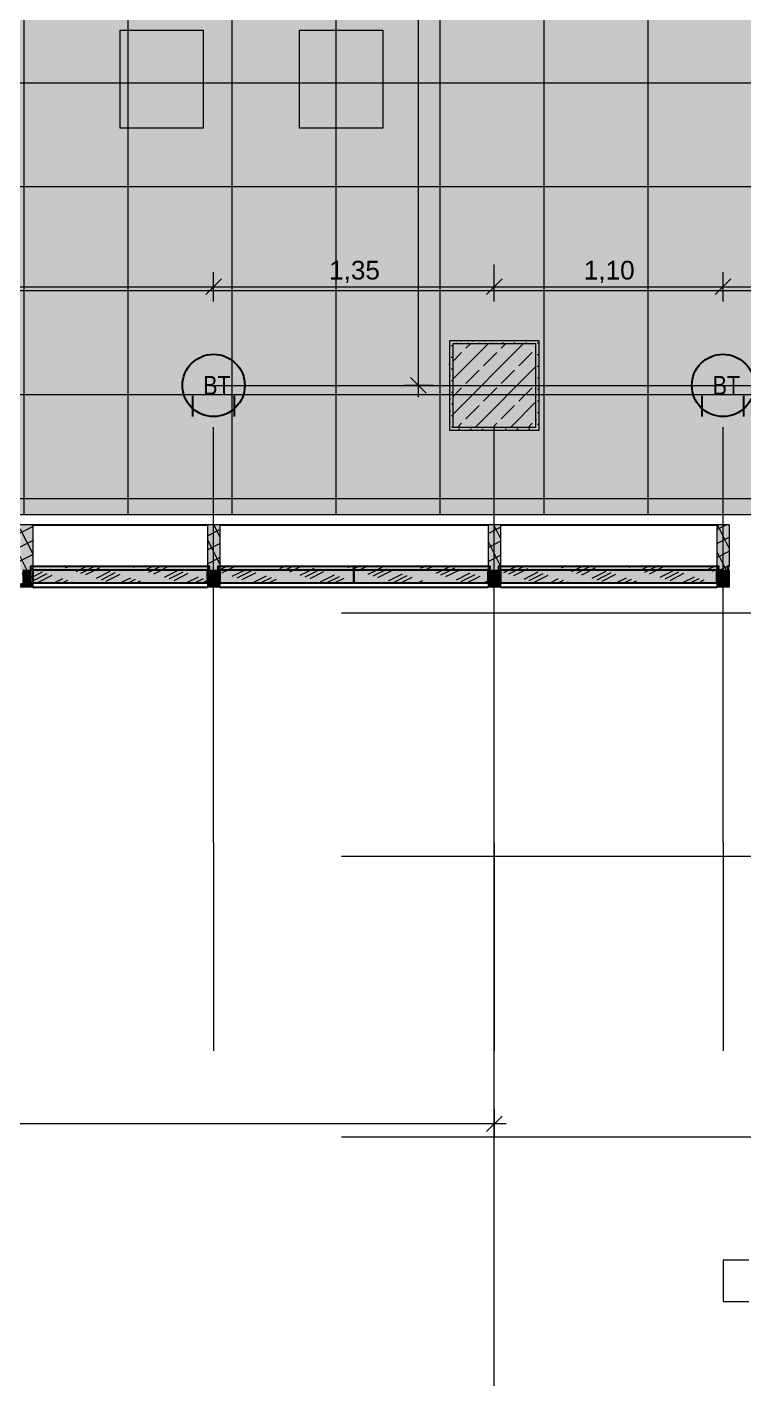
# Model space of a CAD drawing. Header units: metres. Extents: x -22.4 to 53.1, y 133.6 to 157.9.
# Drawn here: x -9.28 to -5.83, y 133.73 to 140.26 of the extents above; entities that cross this region are included whole.
import ezdxf

# ---------------------------------------------------------------- set-up
doc = ezdxf.new("R2010")
doc.units = ezdxf.units.M
doc.header["$MEASUREMENT"] = 0
for name, pattern in [('Achse', [0.0023, 0.0015, -0.0008]), ('Punktlinie', [0.0035, 0, -0.0035]), ('Strichpunktlinie', [0.006703, 0.003528, -0.001764, 0, -0.001411]), ('Wipeout_Contour', [1, 0, -1])]:
    doc.linetypes.add(name, pattern=pattern)
for name, color, linetype in [('00  Raster', 7, 'Continuous'), ('00  Raster Ausbau', 7, 'Continuous'), ('10  Fassade', 7, 'Continuous'), ('10  Fassade_Deckschraffur', 7, 'Continuous'), ('10  Fassade_Schnittschraffur', 7, 'Continuous'), ('10  Stützen', 7, 'Continuous'), ('10  Stützen_Schnittschraffur', 7, 'Continuous'), ('10  Treppen + Rampen', 7, 'Continuous'), ('20  TGA - Revi+BT', 7, 'Continuous'), ('40  Bemaßung 1_50 Achse', 7, 'Continuous'), ('40 Bemaßung 1_ 50 Bodenspiegel', 7, 'Continuous'), ('50  NUF - Raumstempel', 7, 'Continuous'), ('Neubau_20  Boden Aufbauten', 7, 'Continuous'), ('Neubau_20  Boden Aufbauten_Deckschraffur', 7, 'Continuous'), ('Neubau_20  Möbel', 7, 'Continuous'), ('Neubau_20  TGA - Revi+BT', 7, 'Continuous')]:
    doc.layers.add(name, color=color, linetype=linetype)
doc.styles.add('ERSTELLTER_STIL_1', font='')
doc.styles.add('ERSTELLTER_STIL_2', font='')
doc.styles.get('ERSTELLTER_STIL_1').set_extended_font_data('Arial')
doc.styles.get('ERSTELLTER_STIL_2').set_extended_font_data('Arial Narrow')
pattern_1 = [(26.86749, (-110.10794, 75.264664), (-0.027115717, 0.053523246), []), (116.86749, (-110.10794, 75.264664), (0.053523246, 0.027115717), [])]

# ---------------------------------------------------------------- blocks, each defined once
blk = doc.blocks.new('*X24', base_point=(-23.4289, 120.7796))
at = {"layer": '10  Fassade_Schnittschraffur', "color": 98, "linetype": 'Continuous', "lineweight": 13, "ltscale": 1000, "true_color": 0x000100}
for p, q in [((-8.3616, 137.669), (-8.3598, 137.6699)), ((-8.3616, 137.6492), (-8.3207, 137.6699)), ((-8.3423, 137.6391), (-8.2816, 137.6699)), ((-8.0631, 137.6593), (-8.0422, 137.6699)), ((-8.0394, 137.6515), (-8.003, 137.6699)), ((-8.0156, 137.6437), (-7.9639, 137.6699)), ((-7.7365, 137.6638), (-7.7245, 137.6699)), ((-8.2919, 137.6227), (-8.225, 137.6565)), ((-8.2681, 137.6149), (-8.2012, 137.6488)), ((-8.2444, 137.6071), (-8.1775, 137.641)), ((-8.194, 137.5906), (-8.1271, 137.6245)), ((-8.1563, 137.5899), (-8.1034, 137.6167)), ((-8.1171, 137.5899), (-8.0796, 137.6089)), ((-7.9653, 137.6272), (-7.8984, 137.6611)), ((-7.9415, 137.6194), (-7.8746, 137.6533)), ((-7.9177, 137.6117), (-7.8508, 137.6456)), ((-7.8674, 137.5952), (-7.8005, 137.6291)), ((-7.8386, 137.5899), (-7.7767, 137.6213)), ((-7.7995, 137.5899), (-7.753, 137.6135)), ((-7.7127, 137.6561), (-7.7066, 137.6592)), ((-8.0342, 137.5899), (-8.0292, 137.5924)), ((-7.7166, 137.5899), (-7.7066, 137.595))]:
    blk.add_line(p, q, dxfattribs=at)
blk = doc.blocks.new('*X25', base_point=(-23.4289, 120.7796))
at = {"layer": '10  Fassade_Schnittschraffur', "color": 98, "linetype": 'Continuous', "lineweight": 13, "ltscale": 1000, "true_color": 0x000100}
for p, q in [((-7.7066, 137.6592), (-7.6854, 137.6699)), ((-7.689, 137.6483), (-7.6463, 137.6699)), ((-7.6386, 137.6318), (-7.5717, 137.6657)), ((-7.4099, 137.6684), (-7.4069, 137.6699)), ((-7.3861, 137.6606), (-7.3678, 137.6699)), ((-7.3623, 137.6529), (-7.3287, 137.6699)), ((-7.312, 137.6364), (-7.2458, 137.6699)), ((-7.0595, 137.6652), (-7.0516, 137.6692)), ((-7.6149, 137.624), (-7.5479, 137.6579)), ((-7.5911, 137.6162), (-7.5242, 137.6501)), ((-7.5407, 137.5997), (-7.4738, 137.6336)), ((-7.517, 137.592), (-7.4501, 137.6259)), ((-7.4819, 137.5899), (-7.4263, 137.6181)), ((-7.399, 137.5899), (-7.3759, 137.6016)), ((-7.2882, 137.6286), (-7.2213, 137.6625)), ((-7.2645, 137.6208), (-7.1975, 137.6547)), ((-7.2141, 137.6043), (-7.1472, 137.6382)), ((-7.1903, 137.5965), (-7.1234, 137.6304)), ((-7.1643, 137.5899), (-7.0997, 137.6226)), ((-7.0814, 137.5899), (-7.0516, 137.605)), ((-7.7066, 137.595), (-7.7026, 137.597)), ((-7.3599, 137.5899), (-7.3522, 137.5938))]:
    blk.add_line(p, q, dxfattribs=at)
blk = doc.blocks.new('*X26', base_point=(-23.4289, 120.7796))
at = {"layer": '10  Fassade_Schnittschraffur', "color": 98, "linetype": 'Continuous', "lineweight": 13, "ltscale": 1000, "true_color": 0x000100}
for p, q in [((-9.1172, 137.6698), (-9.1171, 137.6699)), ((-9.0934, 137.6621), (-9.078, 137.6699)), ((-9.0431, 137.6456), (-8.995, 137.6699)), ((-9.0193, 137.6378), (-8.9559, 137.6699)), ((-8.7668, 137.6666), (-8.7603, 137.6699)), ((-8.7164, 137.6501), (-8.6774, 137.6699)), ((-8.6927, 137.6424), (-8.6383, 137.6699)), ((-8.6689, 137.6346), (-8.602, 137.6685)), ((-9.2616, 137.6562), (-9.2553, 137.6593)), ((-9.2616, 137.6141), (-9.2049, 137.6428)), ((-9.2481, 137.6012), (-9.1812, 137.6351)), ((-9.2243, 137.5934), (-9.1574, 137.6273)), ((-9.1482, 137.5899), (-9.107, 137.6108)), ((-9.1091, 137.5899), (-9.0833, 137.603)), ((-8.9956, 137.63), (-8.9287, 137.6639)), ((-8.9452, 137.6135), (-8.8783, 137.6474)), ((-8.9214, 137.6057), (-8.8545, 137.6396)), ((-8.8977, 137.598), (-8.8308, 137.6318)), ((-8.8306, 137.5899), (-8.7804, 137.6154)), ((-8.7915, 137.5899), (-8.7566, 137.6076)), ((-8.7524, 137.5899), (-8.7329, 137.5998)), ((-8.6185, 137.6181), (-8.5516, 137.652)), ((-8.5948, 137.6103), (-8.5279, 137.6442)), ((-8.571, 137.6025), (-8.5041, 137.6364)), ((-8.513, 137.5899), (-8.4538, 137.6199)), ((-8.4739, 137.5899), (-8.43, 137.6121)), ((-8.4348, 137.5899), (-8.4062, 137.6044)), ((-9.07, 137.5899), (-9.0595, 137.5952))]:
    blk.add_line(p, q, dxfattribs=at)
blk = doc.blocks.new('*X34', base_point=(-23.4289, 120.7796))
at = {"layer": '10  Fassade_Schnittschraffur', "color": 98, "linetype": 'Continuous', "lineweight": 13, "ltscale": 1000, "true_color": 0x000100}
for p, q in [((-7.0116, 137.6696), (-7.0111, 137.6699)), ((-6.9853, 137.6409), (-6.9281, 137.6699)), ((-6.9616, 137.6332), (-6.8947, 137.667)), ((-6.7328, 137.6698), (-6.7326, 137.6699)), ((-6.709, 137.662), (-6.6934, 137.6699)), ((-6.6587, 137.6455), (-6.6105, 137.6699)), ((-6.6349, 137.6377), (-6.5714, 137.6699)), ((-6.3824, 137.6666), (-6.3758, 137.6699)), ((-6.332, 137.6501), (-6.2929, 137.6699)), ((-6.3083, 137.6423), (-6.2538, 137.6699)), ((-6.2845, 137.6345), (-6.2176, 137.6684)), ((-6.0054, 137.6546), (-5.9753, 137.6699)), ((-6.9378, 137.6254), (-6.8709, 137.6593)), ((-6.8874, 137.6089), (-6.8205, 137.6428)), ((-6.8637, 137.6011), (-6.7968, 137.635)), ((-6.8399, 137.5933), (-6.773, 137.6272)), ((-6.7637, 137.5899), (-6.7227, 137.6107)), ((-6.7246, 137.5899), (-6.6989, 137.6029)), ((-6.6112, 137.6299), (-6.5443, 137.6638)), ((-6.5608, 137.6134), (-6.4939, 137.6473)), ((-6.537, 137.6057), (-6.4701, 137.6396)), ((-6.5133, 137.5979), (-6.4464, 137.6318)), ((-6.4461, 137.5899), (-6.396, 137.6153)), ((-6.407, 137.5899), (-6.3722, 137.6075)), ((-6.3679, 137.5899), (-6.3485, 137.5997)), ((-6.2342, 137.618), (-6.1672, 137.6519)), ((-6.2104, 137.6102), (-6.1435, 137.6441)), ((-6.1866, 137.6025), (-6.1197, 137.6364)), ((-6.1285, 137.5899), (-6.0694, 137.6199)), ((-6.0894, 137.5899), (-6.0456, 137.6121)), ((-6.0503, 137.5899), (-6.0218, 137.6043)), ((-5.9816, 137.6469), (-5.9516, 137.6621)), ((-5.9579, 137.6391), (-5.9516, 137.6423)), ((-7.0031, 137.5899), (-7.0018, 137.5906)), ((-6.6855, 137.5899), (-6.6751, 137.5952))]:
    blk.add_line(p, q, dxfattribs=at)

msp = doc.modelspace()

# ---------------------------------------------------------------- hatches: boundary and pattern name
at = {"layer": '10  Fassade_Schnittschraffur', "linetype": 'Continuous', "lineweight": 0, "true_color": 0xffffff}
msp.add_hatch(color=7, dxfattribs=at).paths.add_polyline_path([(-5.9116, 137.6699), (-5.9116, 137.5899), (-5.9016, 137.5899), (-5.9016, 137.6699)])
at = {"layer": '10  Fassade_Schnittschraffur', "linetype": 'Continuous', "lineweight": 13, "true_color": 0x000100}
h = msp.add_hatch(dxfattribs=at)
h.set_pattern_fill('Dämmung__hart_1_0001', color=98, style=0, pattern_type=2)
h.set_pattern_definition(pattern_1)
h.paths.add_polyline_path([(-5.9116, 137.6699), (-5.9116, 137.5899), (-5.9016, 137.5899), (-5.9016, 137.6699)])
at = {"layer": '10  Stützen_Schnittschraffur', "linetype": 'Continuous', "lineweight": 0, "true_color": 0xffffff}
h = msp.add_hatch(color=7, dxfattribs=at)
h.paths.add_polyline_path([(-7.2466, 138.7549), (-7.2466, 138.3249), (-6.8166, 138.3249), (-6.8166, 138.7549)])
h.paths.add_polyline_path([(-7.2316, 138.7399), (-6.8316, 138.7399), (-6.8316, 138.3399), (-7.2316, 138.3399)], flags=0)
at = {"layer": '10  Stützen_Schnittschraffur', "linetype": 'Continuous', "lineweight": 13, "true_color": 0x000100}
h = msp.add_hatch(dxfattribs=at)
h.set_pattern_fill('Gips_0001', color=98, style=0, pattern_type=2)
h.set_pattern_definition([(26.86749, (-110.107942, 75.264664), (-0.0112982155, 0.0223013526), [0, -0.025])])
h.paths.add_polyline_path([(-7.2466, 138.7549), (-7.2466, 138.3249), (-6.8166, 138.3249), (-6.8166, 138.7549)])
h.paths.add_polyline_path([(-7.2316, 138.7399), (-6.8316, 138.7399), (-6.8316, 138.3399), (-7.2316, 138.3399)], flags=0)
at = {"layer": '10  Stützen_Schnittschraffur', "linetype": 'Continuous', "lineweight": 0, "true_color": 0xffffff}
msp.add_hatch(color=7, dxfattribs=at).paths.add_polyline_path([(-7.2316, 138.3399), (-6.8316, 138.3399), (-6.8316, 138.7399), (-7.2316, 138.7399)])
at = {"layer": '10  Stützen_Schnittschraffur', "linetype": 'Continuous', "lineweight": 13, "true_color": 0x000100}
h = msp.add_hatch(dxfattribs=at)
h.set_pattern_fill('Beton__Stahlbeton_0001', color=98, style=0, pattern_type=2)
h.set_pattern_definition([(225, (-7.23157, 138.73991), (-0.084853, 0.084853), []), (225, (-7.274, 138.78233), (-0.084853, 0.084853), [0.09, -0.03])])
h.paths.add_polyline_path([(-7.2316, 138.3399), (-6.8316, 138.3399), (-6.8316, 138.7399), (-7.2316, 138.7399)])
at = {"layer": 'Neubau_20  Boden Aufbauten_Deckschraffur', "linetype": 'Continuous', "lineweight": 0, "true_color": 0xffffff}
msp.add_hatch(color=7, dxfattribs=at).paths.add_polyline_path([(-12.4315, 143.6799), (-12.4315, 137.9199), (-5.3066, 137.9199), (-5.3066, 143.6799)])
at = {"layer": 'Neubau_20  Boden Aufbauten_Deckschraffur', "linetype": 'Continuous', "lineweight": 18}
h = msp.add_hatch(dxfattribs=at)
h.set_pattern_fill('Verband__Quadrat__50x50__4D', color=6, style=0, pattern_type=2)
h.set_pattern_definition([(0, (-7.29265, 148.9955), (0, 0.5), []), (90, (-7.29265, 148.9955), (-0.5, 0), [])])
h.paths.add_polyline_path([(-12.4315, 143.6799), (-12.4315, 137.9199), (-5.3066, 137.9199), (-5.3066, 143.6799)])

# ---------------------------------------------------------------- linework, layer by layer
at = {"layer": '00  Raster', "color": 7, "linetype": 'Strichpunktlinie', "lineweight": 13, "ltscale": 1000}
msp.add_line((-22.0094, 138.5399), (33.1556, 138.5399), dxfattribs=at)
at = {"layer": '00  Raster Ausbau', "color": 9, "linetype": 'Achse', "lineweight": 18, "ltscale": 1000}
for p, q in [((-6.7669, 137.4449), (-7.7669, 137.4449)), ((-5.7669, 137.4449), (-6.7669, 137.4449)), ((-8.3816, 136.3399), (-8.3816, 137.3399)), ((-7.0316, 136.3399), (-7.0316, 137.3399)), ((-5.9316, 136.3399), (-5.9316, 137.3399)), ((-8.3816, 136.3399), (-8.3816, 135.3399)), ((-7.0316, 136.3399), (-7.0316, 135.3399)), ((-5.9316, 136.3399), (-5.9316, 135.3399)), ((-6.7669, 136.2749), (-7.7669, 136.2749)), ((-5.7669, 136.2749), (-6.7669, 136.2749)), ((-6.7669, 134.9249), (-7.7669, 134.9249)), ((-5.7669, 134.9249), (-6.7669, 134.9249))]:
    msp.add_line(p, q, dxfattribs=at)
at = {"layer": '10  Fassade', "color": 7, "linetype": 'Continuous', "lineweight": 18, "ltscale": 1000}
for p, q in [((-5.9016, 137.8699), (-5.9016, 137.6699)), ((-5.9116, 137.6699), (-5.9116, 137.6537)), ((-5.9016, 137.6699), (-5.9116, 137.6699)), ((-5.9016, 137.6537), (-5.9116, 137.6537))]:
    msp.add_line(p, q, dxfattribs=at)
at = {"layer": '10  Fassade', "color": 7, "linetype": 'Continuous', "lineweight": 18, "ltscale": 1000, "flags": 128}
msp.add_lwpolyline([(-5.9016, 137.6537), (-5.9016, 137.5899), (-5.9016, 137.5699)], dxfattribs=at)
at = {"layer": '10  Fassade', "color": 255, "linetype": 'Continuous', "lineweight": 18, "ltscale": 1000, "flags": 128}
for points in [[(-5.9308, 134.3349), (-5.9308, 134.1349)], [(-5.9308, 134.3349), (-5.8068, 134.3349)], [(-5.9308, 134.1349), (-5.8068, 134.1349)]]:
    msp.add_lwpolyline(points, dxfattribs=at)
at = {"layer": '10  Stützen', "color": 7, "linetype": 'Continuous', "lineweight": 13, "ltscale": 1000, "flags": 128}
for points in [[(-7.2466, 138.7549), (-7.2466, 138.3249), (-6.8166, 138.3249), (-6.8166, 138.7549)], [(-7.2316, 138.3399), (-6.8316, 138.3399), (-6.8316, 138.7399), (-7.2316, 138.7399)]]:
    msp.add_lwpolyline(points, close=True, dxfattribs=at)
at = {"layer": '40  Bemaßung 1_50 Achse', "color": 7, "linetype": 'Continuous', "lineweight": 13, "ltscale": 1000}
for p, q in [((-7.0316, 135.0593), (-7.0316, 134.9187)), ((-7.0316, 134.989), (-12.4316, 134.989)), ((-7.0691, 134.9515), (-6.9941, 135.0265)), ((-6.9753, 134.989), (-7.0316, 134.989))]:
    msp.add_line(p, q, dxfattribs=at)
at = {"layer": '40 Bemaßung 1_ 50 Bodenspiegel', "color": 7, "linetype": 'Continuous', "lineweight": 13, "ltscale": 1000}
for p, q in [((-7.3965, 138.5399), (-7.3965, 143.6299)), ((-8.3441, 139.052), (-8.4191, 138.977)), ((-8.3816, 138.9442), (-8.3816, 139.0848)), ((-6.9941, 139.052), (-7.0691, 138.977)), ((-7.0316, 138.9442), (-7.0316, 139.0848)), ((-5.8941, 139.052), (-5.9691, 138.977)), ((-5.9316, 138.9442), (-5.9316, 139.0848)), ((-11.0816, 139.0145), (-8.3816, 139.0145)), ((-8.3816, 139.0145), (-7.0316, 139.0145)), ((-7.0316, 139.0145), (-5.9316, 139.0145)), ((-5.9316, 139.0145), (-5.3066, 139.0145)), ((-7.3261, 138.5399), (-7.4668, 138.5399)), ((-7.434, 138.5774), (-7.359, 138.5024)), ((-7.3965, 138.4837), (-7.3965, 138.5399))]:
    msp.add_line(p, q, dxfattribs=at)
at = {"layer": 'Neubau_20  Boden Aufbauten', "color": 7, "linetype": 'Continuous', "lineweight": 13, "ltscale": 1000, "flags": 128}
msp.add_lwpolyline([(-12.4315, 143.6799), (-12.4315, 137.9199), (-5.3066, 137.9199), (-5.3066, 143.6799)], close=True, dxfattribs=at)
at = {"layer": 'Neubau_20  Möbel', "color": 9, "linetype": 'Continuous', "lineweight": 18, "ltscale": 1000, "flags": 128}
for points in [[(-8.8316, 140.2478), (-8.4316, 140.2478), (-8.4316, 139.7778), (-8.8316, 139.7778)], [(-7.9684, 140.2478), (-7.5684, 140.2478), (-7.5684, 139.7778), (-7.9684, 139.7778)]]:
    msp.add_lwpolyline(points, close=True, dxfattribs=at)
at = {"layer": 'Neubau_20  TGA - Revi+BT', "color": 1, "linetype": 'Continuous', "lineweight": 25, "ltscale": 1000}
for p, q in [((-8.4816, 138.3899), (-8.4816, 138.4899)), ((-8.2816, 138.3899), (-8.2816, 138.4899)), ((-6.0316, 138.3899), (-6.0316, 138.4899)), ((-5.8316, 138.3899), (-5.8316, 138.4899))]:
    msp.add_line(p, q, dxfattribs=at)
for centre in [(-8.3816, 138.5399), (-5.9316, 138.5399)]:
    msp.add_circle(centre, 0.15, dxfattribs=at)

# ---------------------------------------------------------------- texts
at = {"layer": '20  TGA - Revi+BT', "color": 1, "linetype": 'Continuous', "lineweight": 25, "char_height": 0.09, "attachment_point": 6, "rotation": 359.99983, "style": 'ERSTELLTER_STIL_2'}
for insert in [(-8.2997, 138.5404), (-5.8497, 138.5404)]:
    msp.add_mtext('\\A1;{\\pqr;\\fArial Narrow|b0|i0|c0|p38;BT }', dxfattribs=dict(at, insert=insert))
at = {"layer": '40 Bemaßung 1_ 50 Bodenspiegel', "color": 7, "linetype": 'Continuous', "lineweight": 13, "char_height": 0.09, "width": 0.239452, "attachment_point": 7, "rotation": 360, "style": 'ERSTELLTER_STIL_1'}
for s, insert in [('\\A1;{\\pql;\\fArial|b0|i0|c0|p38;1,35}', (-7.8263, 139.0325)), ('\\A1;{\\pql;\\fArial|b0|i0|c0|p38;1,10}', (-6.6013, 139.0325))]:
    msp.add_mtext(s, dxfattribs=dict(at, insert=insert))

# ---------------------------------------------------------------- wipeouts: each hides what was drawn before it
at = {"color": 254, "linetype": 'Wipeout_Contour', "lineweight": 0, "ltscale": 551.626152}
msp.add_wipeout([(-8.4116, 137.5899), (-8.4116, 137.6537), (-9.2516, 137.6537), (-9.2516, 137.5899)], dxfattribs=at).dxf.layer = '10  Fassade_Deckschraffur'
at = {"color": 254, "linetype": 'Wipeout_Contour', "lineweight": 0, "ltscale": 551.428722}
msp.add_wipeout([(-7.7066, 137.6537), (-8.3516, 137.6537), (-8.3516, 137.5899), (-7.7066, 137.5899)], dxfattribs=at).dxf.layer = '10  Fassade_Deckschraffur'
at = {"color": 254, "linetype": 'Wipeout_Contour', "lineweight": 0, "ltscale": 551.10534}
msp.add_wipeout([(-5.9616, 137.5899), (-5.9616, 137.6537), (-7.0016, 137.6537), (-7.0016, 137.5899)], dxfattribs=at).dxf.layer = '10  Fassade_Deckschraffur'

# ---------------------------------------------------------------- next in the draw order: wipeouts: each hides what was drawn before it
at = {"color": 254, "linetype": 'Wipeout_Contour', "lineweight": 0, "ltscale": 552.185067}
msp.add_wipeout([(-8.4116, 137.6537), (-8.4116, 137.8699), (-9.2516, 137.8699), (-9.2516, 137.6537)], dxfattribs=at).dxf.layer = '10  Fassade_Deckschraffur'
at = {"color": 254, "linetype": 'Wipeout_Contour', "lineweight": 0, "ltscale": 551.987832}
msp.add_wipeout([(-7.7066, 137.8699), (-8.3516, 137.8699), (-8.3516, 137.6537), (-7.7066, 137.6537)], dxfattribs=at).dxf.layer = '10  Fassade_Deckschraffur'
at = {"color": 254, "linetype": 'Wipeout_Contour', "lineweight": 0, "ltscale": 551.664765}
msp.add_wipeout([(-5.9616, 137.6537), (-5.9616, 137.8699), (-7.0016, 137.8699), (-7.0016, 137.6537)], dxfattribs=at).dxf.layer = '10  Fassade_Deckschraffur'
at = {"color": 254, "linetype": 'Wipeout_Contour', "lineweight": 0, "ltscale": 551.458878}
msp.add_wipeout([(-8.4116, 137.5699), (-8.4116, 137.5899), (-9.2516, 137.5899), (-9.2516, 137.5699)], dxfattribs=at).dxf.layer = '10  Fassade_Deckschraffur'
at = {"color": 254, "linetype": 'Wipeout_Contour', "lineweight": 0, "ltscale": 551.26139}
msp.add_wipeout([(-7.7066, 137.5899), (-8.3516, 137.5899), (-8.3516, 137.5699), (-7.7066, 137.5699)], dxfattribs=at).dxf.layer = '10  Fassade_Deckschraffur'
at = {"color": 254, "linetype": 'Wipeout_Contour', "lineweight": 0, "ltscale": 550.937913}
msp.add_wipeout([(-5.9616, 137.5699), (-5.9616, 137.5899), (-7.0016, 137.5899), (-7.0016, 137.5699)], dxfattribs=at).dxf.layer = '10  Fassade_Deckschraffur'

# ---------------------------------------------------------------- next in the draw order: linework, layer by layer
at = {"layer": '10  Fassade', "color": 7, "linetype": 'Continuous', "lineweight": 18, "ltscale": 1000}
for p, q in [((-9.2516, 137.8699), (-9.3116, 137.8699)), ((-8.3516, 137.8699), (-8.4116, 137.8699)), ((-5.9016, 137.8699), (-5.9616, 137.8699))]:
    msp.add_line(p, q, dxfattribs=at)
at = {"layer": '10  Fassade', "color": 7, "linetype": 'Continuous', "lineweight": 25, "ltscale": 1000, "flags": 128}
for points in [[(-9.2516, 137.8699), (-8.4116, 137.8699)], [(-7.0016, 137.8699), (-5.9616, 137.8699)]]:
    msp.add_lwpolyline(points, dxfattribs=at)

# ---------------------------------------------------------------- next in the draw order: wipeouts: each hides what was drawn before it
at = {"color": 254, "linetype": 'Wipeout_Contour', "lineweight": 0, "ltscale": 551.740684}
msp.add_wipeout([(-9.2616, 137.6537), (-9.2616, 137.5929), (-9.2516, 137.5929), (-9.2516, 137.6537)], dxfattribs=at).dxf.layer = '10  Fassade_Deckschraffur'
at = {"color": 254, "linetype": 'Wipeout_Contour', "lineweight": 0, "ltscale": 551.522946}
msp.add_wipeout([(-8.4116, 137.6537), (-8.4116, 137.5929), (-8.4016, 137.5929), (-8.4016, 137.6537)], dxfattribs=at).dxf.layer = '10  Fassade_Deckschraffur'
at = {"color": 254, "linetype": 'Wipeout_Contour', "lineweight": 0, "ltscale": 551.510788}
msp.add_wipeout([(-8.3516, 137.6537), (-8.3616, 137.6537), (-8.3616, 137.5929), (-8.3516, 137.5929)], dxfattribs=at).dxf.layer = '10  Fassade_Deckschraffur'
at = {"color": 254, "linetype": 'Wipeout_Contour', "lineweight": 0, "ltscale": 551.284452}
msp.add_wipeout([(-7.0616, 137.5899), (-7.0616, 137.6537), (-7.7066, 137.6537), (-7.7066, 137.5899)], dxfattribs=at).dxf.layer = '10  Fassade_Deckschraffur'
at = {"color": 254, "linetype": 'Wipeout_Contour', "lineweight": 0, "ltscale": 551.209851}
msp.add_wipeout([(-7.0116, 137.6537), (-7.0116, 137.5929), (-7.0016, 137.5929), (-7.0016, 137.6537)], dxfattribs=at).dxf.layer = '10  Fassade_Deckschraffur'
at = {"color": 254, "linetype": 'Wipeout_Contour', "lineweight": 0, "ltscale": 551.012264}
msp.add_wipeout([(-5.9616, 137.6537), (-5.9616, 137.5929), (-5.9516, 137.5929), (-5.9516, 137.6537)], dxfattribs=at).dxf.layer = '10  Fassade_Deckschraffur'

# ---------------------------------------------------------------- next in the draw order: hatches: boundary and pattern name
at = {"layer": '10  Fassade_Schnittschraffur', "linetype": 'Continuous', "lineweight": 0, "true_color": 0xffffff}
for points in [[(-9.2516, 137.8699), (-9.3116, 137.8699), (-9.3116, 137.6537), (-9.2516, 137.6537)], [(-8.3516, 137.8699), (-8.4116, 137.8699), (-8.4116, 137.6537), (-8.3516, 137.6537)], [(-5.9616, 137.8699), (-5.9616, 137.6537), (-5.9016, 137.6537), (-5.9016, 137.8699)]]:
    msp.add_hatch(color=7, dxfattribs=at).paths.add_polyline_path(points)
at = {"layer": '10  Fassade_Schnittschraffur', "linetype": 'Continuous', "lineweight": 13, "true_color": 0x000100}
h = msp.add_hatch(dxfattribs=at)
h.set_pattern_fill('Dämmung__hart_1_0001', color=98, style=0, pattern_type=2)
h.set_pattern_definition(pattern_1)
h.paths.add_polyline_path([(-9.2516, 137.8699), (-9.3116, 137.8699), (-9.3116, 137.6537), (-9.2516, 137.6537)])
h = msp.add_hatch(dxfattribs=at)
h.set_pattern_fill('Dämmung__hart_1_0001', color=98, style=0, pattern_type=2)
h.set_pattern_definition(pattern_1)
h.paths.add_polyline_path([(-8.3516, 137.8699), (-8.4116, 137.8699), (-8.4116, 137.6537), (-8.3516, 137.6537)])
h = msp.add_hatch(dxfattribs=at)
h.set_pattern_fill('Dämmung__hart_1_0001', color=98, style=0, pattern_type=2)
h.set_pattern_definition(pattern_1)
h.paths.add_polyline_path([(-5.9616, 137.8699), (-5.9616, 137.6537), (-5.9016, 137.6537), (-5.9016, 137.8699)])

# ---------------------------------------------------------------- next in the draw order: linework, layer by layer
at = {"layer": '10  Fassade', "color": 7, "linetype": 'Continuous', "lineweight": 18, "ltscale": 1000}
for p, q in [((-9.2516, 137.8699), (-9.2516, 137.6537)), ((-8.4116, 137.8699), (-8.4116, 137.6537)), ((-8.3516, 137.8699), (-8.3516, 137.6537)), ((-7.0016, 137.8699), (-7.0016, 137.6537)), ((-5.9616, 137.8699), (-5.9616, 137.6537)), ((-9.2516, 137.6537), (-9.2616, 137.6537)), ((-8.4016, 137.6537), (-8.4116, 137.6537)), ((-8.3516, 137.6537), (-8.3616, 137.6537)), ((-7.0016, 137.6537), (-7.0116, 137.6537)), ((-5.9516, 137.6537), (-5.9616, 137.6537))]:
    msp.add_line(p, q, dxfattribs=at)
at = {"layer": '10  Fassade', "color": 7, "linetype": 'Continuous', "lineweight": 25, "ltscale": 1000, "flags": 128}
for points in [[(-9.2516, 137.6537), (-8.4116, 137.6537)], [(-7.0016, 137.6537), (-5.9616, 137.6537)]]:
    msp.add_lwpolyline(points, dxfattribs=at)

# ---------------------------------------------------------------- next in the draw order: wipeouts: each hides what was drawn before it
at = {"color": 254, "linetype": 'Wipeout_Contour', "lineweight": 0, "ltscale": 551.843702}
msp.add_wipeout([(-7.0616, 137.6537), (-7.0616, 137.8699), (-7.7066, 137.8699), (-7.7066, 137.6537)], dxfattribs=at).dxf.layer = '10  Fassade_Deckschraffur'
at = {"color": 254, "linetype": 'Wipeout_Contour', "lineweight": 0, "ltscale": 551.613345}
msp.add_wipeout([(-9.2516, 137.5929), (-9.2616, 137.5929), (-9.2616, 137.5899), (-9.2516, 137.5899)], dxfattribs=at).dxf.layer = '10  Fassade_Deckschraffur'
at = {"color": 254, "linetype": 'Wipeout_Contour', "lineweight": 0, "ltscale": 551.395559}
msp.add_wipeout([(-8.4116, 137.5929), (-8.4116, 137.5899), (-8.4016, 137.5899), (-8.4016, 137.5929)], dxfattribs=at).dxf.layer = '10  Fassade_Deckschraffur'
at = {"color": 254, "linetype": 'Wipeout_Contour', "lineweight": 0, "ltscale": 551.383401}
msp.add_wipeout([(-8.3516, 137.5929), (-8.3616, 137.5929), (-8.3616, 137.5899), (-8.3516, 137.5899)], dxfattribs=at).dxf.layer = '10  Fassade_Deckschraffur'
at = {"color": 254, "linetype": 'Wipeout_Contour', "lineweight": 0, "ltscale": 551.117077}
msp.add_wipeout([(-7.0616, 137.5699), (-7.0616, 137.5899), (-7.7066, 137.5899), (-7.7066, 137.5699)], dxfattribs=at).dxf.layer = '10  Fassade_Deckschraffur'
at = {"color": 254, "linetype": 'Wipeout_Contour', "lineweight": 0, "ltscale": 551.082397}
msp.add_wipeout([(-7.0016, 137.5929), (-7.0116, 137.5929), (-7.0116, 137.5899), (-7.0016, 137.5899)], dxfattribs=at).dxf.layer = '10  Fassade_Deckschraffur'
at = {"color": 254, "linetype": 'Wipeout_Contour', "lineweight": 0, "ltscale": 550.884765}
msp.add_wipeout([(-5.9516, 137.5929), (-5.9616, 137.5929), (-5.9616, 137.5899), (-5.9516, 137.5899)], dxfattribs=at).dxf.layer = '10  Fassade_Deckschraffur'

# ---------------------------------------------------------------- next in the draw order: hatches: boundary and pattern name
at = {"layer": '10  Fassade_Schnittschraffur', "linetype": 'Continuous', "lineweight": 0, "true_color": 0xffffff}
for points in [[(-8.4016, 137.5899), (-8.4016, 137.6699), (-9.2616, 137.6699), (-9.2616, 137.5899)], [(-7.7066, 137.5899), (-7.7066, 137.6699), (-8.3616, 137.6699), (-8.3616, 137.5899)], [(-5.9516, 137.5899), (-5.9516, 137.6699), (-7.0116, 137.6699), (-7.0116, 137.5899)], [(-9.2616, 137.6537), (-9.3016, 137.6537), (-9.3016, 137.5899), (-9.2616, 137.5899)], [(-8.3616, 137.6537), (-8.4016, 137.6537), (-8.4016, 137.5899), (-8.3616, 137.5899)], [(-5.9516, 137.6537), (-5.9516, 137.5899), (-5.9116, 137.5899), (-5.9116, 137.6537)], [(-9.3116, 137.5699), (-9.2516, 137.5699), (-9.2516, 137.5899), (-9.3116, 137.5899)], [(-8.4116, 137.5699), (-8.3516, 137.5699), (-8.3516, 137.5899), (-8.4116, 137.5899)], [(-5.9016, 137.5699), (-5.9016, 137.5899), (-5.9616, 137.5899), (-5.9616, 137.5699)]]:
    msp.add_hatch(color=7, dxfattribs=at).paths.add_polyline_path(points)
at = {"layer": '10  Fassade_Schnittschraffur', "linetype": 'Continuous', "lineweight": 13, "true_color": 0x000100}
h = msp.add_hatch(dxfattribs=at)
h.set_pattern_fill('Dämmung__hart_1_0001', color=98, style=0, pattern_type=2)
h.set_pattern_definition(pattern_1)
h.paths.add_polyline_path([(-9.2616, 137.6537), (-9.3016, 137.6537), (-9.3016, 137.5899), (-9.2616, 137.5899)])
h = msp.add_hatch(dxfattribs=at)
h.set_pattern_fill('Dämmung__hart_1_0001', color=98, style=0, pattern_type=2)
h.set_pattern_definition(pattern_1)
h.paths.add_polyline_path([(-8.3616, 137.6537), (-8.4016, 137.6537), (-8.4016, 137.5899), (-8.3616, 137.5899)])
h = msp.add_hatch(dxfattribs=at)
h.set_pattern_fill('Dämmung__hart_1_0001', color=98, style=0, pattern_type=2)
h.set_pattern_definition(pattern_1)
h.paths.add_polyline_path([(-5.9516, 137.6537), (-5.9516, 137.5899), (-5.9116, 137.5899), (-5.9116, 137.6537)])
h = msp.add_hatch(dxfattribs=at)
h.set_pattern_fill('Dämmung__hart_1_0001', color=98, style=0, pattern_type=2)
h.set_pattern_definition(pattern_1)
h.paths.add_polyline_path([(-9.3116, 137.5699), (-9.2516, 137.5699), (-9.2516, 137.5899), (-9.3116, 137.5899)])
h = msp.add_hatch(dxfattribs=at)
h.set_pattern_fill('Dämmung__hart_1_0001', color=98, style=0, pattern_type=2)
h.set_pattern_definition(pattern_1)
h.paths.add_polyline_path([(-8.4116, 137.5699), (-8.3516, 137.5699), (-8.3516, 137.5899), (-8.4116, 137.5899)])
h = msp.add_hatch(dxfattribs=at)
h.set_pattern_fill('Dämmung__hart_1_0001', color=98, style=0, pattern_type=2)
h.set_pattern_definition(pattern_1)
h.paths.add_polyline_path([(-5.9016, 137.5699), (-5.9016, 137.5899), (-5.9616, 137.5899), (-5.9616, 137.5699)])

# ---------------------------------------------------------------- next in the draw order: linework, layer by layer
at = {"layer": '00  Raster Ausbau', "color": 9, "linetype": 'Achse', "lineweight": 18, "ltscale": 1000}
for p, q in [((-8.3816, 137.3399), (-8.3816, 138.3399)), ((-5.9316, 137.3399), (-5.9316, 138.3399))]:
    msp.add_line(p, q, dxfattribs=at)
at = {"layer": '10  Fassade', "color": 7, "linetype": 'Continuous', "lineweight": 18, "ltscale": 1000}
for p, q in [((-7.0016, 137.8699), (-7.0616, 137.8699)), ((-9.2616, 137.6537), (-9.2616, 137.5899)), ((-8.4016, 137.6537), (-8.4016, 137.5899)), ((-8.3616, 137.6537), (-8.3616, 137.5899)), ((-7.0116, 137.6537), (-7.0116, 137.5899)), ((-5.9516, 137.6537), (-5.9516, 137.5899)), ((-9.2516, 137.5699), (-9.3116, 137.5699)), ((-9.2516, 137.5899), (-9.2616, 137.5899)), ((-9.2516, 137.5899), (-9.2516, 137.5699)), ((-8.4116, 137.5899), (-8.4116, 137.5699)), ((-8.4016, 137.5899), (-8.4116, 137.5899)), ((-8.3516, 137.5699), (-8.4116, 137.5699)), ((-8.3516, 137.5899), (-8.3616, 137.5899)), ((-8.3516, 137.5899), (-8.3516, 137.5699)), ((-7.0016, 137.5899), (-7.0116, 137.5899)), ((-7.0016, 137.5899), (-7.0016, 137.5699)), ((-5.9616, 137.5899), (-5.9616, 137.5699)), ((-5.9516, 137.5899), (-5.9616, 137.5899)), ((-5.9016, 137.5699), (-5.9616, 137.5699))]:
    msp.add_line(p, q, dxfattribs=at)
at = {"layer": '10  Fassade', "color": 7, "linetype": 'Continuous', "lineweight": 25, "ltscale": 1000, "flags": 128}
for points in [[(-8.3516, 137.8699), (-7.7066, 137.8699), (-7.0616, 137.8699)], [(-9.2516, 137.6537), (-9.2516, 137.5899)], [(-8.4116, 137.5899), (-8.4116, 137.6537)], [(-8.3516, 137.6537), (-8.3516, 137.5899)], [(-7.0016, 137.6537), (-7.0016, 137.5899)], [(-5.9616, 137.5899), (-5.9616, 137.6537)], [(-9.2516, 137.5899), (-8.4116, 137.5899)], [(-9.2516, 137.5699), (-8.4116, 137.5699)], [(-7.0016, 137.5899), (-5.9616, 137.5899)], [(-7.0016, 137.5699), (-5.9616, 137.5699)]]:
    msp.add_lwpolyline(points, dxfattribs=at)
for points in [[(-8.4016, 137.5899), (-8.4016, 137.6699), (-9.2616, 137.6699), (-9.2616, 137.5899)], [(-7.7066, 137.5899), (-7.7066, 137.6699), (-8.3616, 137.6699), (-8.3616, 137.5899)], [(-5.9516, 137.5899), (-5.9516, 137.6699), (-7.0116, 137.6699), (-7.0116, 137.5899)]]:
    msp.add_lwpolyline(points, close=True, dxfattribs=at)
at = {"layer": '50  NUF - Raumstempel', "color": 7, "linetype": 'Punktlinie', "lineweight": 13, "ltscale": 1000, "flags": 128}
msp.add_lwpolyline([(-18.9066, 137.869), (-18.9066, 150.382), (-9.7966, 150.382), (-9.7966, 152.8749), (3.7184, 152.8749), (3.7184, 152.6049), (3.5534, 152.6049), (3.5534, 152.1749), (3.7184, 152.1749), (3.7184, 146.3199), (3.5534, 146.3199), (3.5534, 145.8899), (3.7184, 145.8899), (3.7184, 145.7049), (-1.7166, 145.7049), (-1.7166, 141.4699), (-3.0116, 141.4699), (-3.0116, 138.1049), (-5.6066, 138.1049), (-5.6066, 137.869)], close=True, dxfattribs=at)

# ---------------------------------------------------------------- next in the draw order: block references
at = {"layer": '10  Treppen + Rampen', "color": 7, "linetype": 'Continuous', "lineweight": 13, "ltscale": 1000}
for name in ['*X26', '*X24', '*X34']:
    msp.add_blockref(name, (-23.4289, 120.7796), dxfattribs=at)

# ---------------------------------------------------------------- next in the draw order: wipeouts: each hides what was drawn before it
at = {"color": 254, "linetype": 'Wipeout_Contour', "lineweight": 0, "ltscale": 551.220056}
msp.add_wipeout([(-7.0616, 137.6537), (-7.0616, 137.5929), (-7.0516, 137.5929), (-7.0516, 137.6537)], dxfattribs=at).dxf.layer = '10  Fassade_Deckschraffur'

# ---------------------------------------------------------------- next in the draw order: hatches: boundary and pattern name
at = {"layer": '10  Fassade_Schnittschraffur', "linetype": 'Continuous', "lineweight": 0, "true_color": 0xffffff}
msp.add_hatch(color=7, dxfattribs=at).paths.add_polyline_path([(-7.0016, 137.8699), (-7.0616, 137.8699), (-7.0616, 137.6537), (-7.0016, 137.6537)])
at = {"layer": '10  Fassade_Schnittschraffur', "linetype": 'Continuous', "lineweight": 13, "true_color": 0x000100}
h = msp.add_hatch(dxfattribs=at)
h.set_pattern_fill('Dämmung__hart_1_0001', color=98, style=0, pattern_type=2)
h.set_pattern_definition(pattern_1)
h.paths.add_polyline_path([(-7.0016, 137.8699), (-7.0616, 137.8699), (-7.0616, 137.6537), (-7.0016, 137.6537)])

# ---------------------------------------------------------------- next in the draw order: linework, layer by layer
at = {"layer": '10  Fassade', "color": 7, "linetype": 'Continuous', "lineweight": 18, "ltscale": 1000}
for p in [(-7.0616, 137.8699), (-7.0516, 137.6537)]:
    msp.add_line(p, (-7.0616, 137.6537), dxfattribs=at)
at = {"layer": '10  Fassade', "color": 7, "linetype": 'Continuous', "lineweight": 25, "ltscale": 1000, "flags": 128}
msp.add_lwpolyline([(-8.3516, 137.6537), (-7.7066, 137.6537), (-7.0616, 137.6537)], dxfattribs=at)

# ---------------------------------------------------------------- next in the draw order: wipeouts: each hides what was drawn before it
at = {"color": 254, "linetype": 'Wipeout_Contour', "lineweight": 0, "ltscale": 551.092603}
msp.add_wipeout([(-7.0616, 137.5929), (-7.0616, 137.5899), (-7.0516, 137.5899), (-7.0516, 137.5929)], dxfattribs=at).dxf.layer = '10  Fassade_Deckschraffur'

# ---------------------------------------------------------------- next in the draw order: hatches: boundary and pattern name
at = {"layer": '10  Fassade_Schnittschraffur', "linetype": 'Continuous', "lineweight": 0, "true_color": 0xffffff}
for points in [[(-7.0516, 137.5899), (-7.0516, 137.6699), (-7.7066, 137.6699), (-7.7066, 137.5899)], [(-7.0116, 137.6537), (-7.0516, 137.6537), (-7.0516, 137.5899), (-7.0116, 137.5899)], [(-7.0616, 137.5699), (-7.0016, 137.5699), (-7.0016, 137.5899), (-7.0616, 137.5899)]]:
    msp.add_hatch(color=7, dxfattribs=at).paths.add_polyline_path(points)
at = {"layer": '10  Fassade_Schnittschraffur', "linetype": 'Continuous', "lineweight": 13, "true_color": 0x000100}
h = msp.add_hatch(dxfattribs=at)
h.set_pattern_fill('Dämmung__hart_1_0001', color=98, style=0, pattern_type=2)
h.set_pattern_definition(pattern_1)
h.paths.add_polyline_path([(-7.0116, 137.6537), (-7.0516, 137.6537), (-7.0516, 137.5899), (-7.0116, 137.5899)])
h = msp.add_hatch(dxfattribs=at)
h.set_pattern_fill('Dämmung__hart_1_0001', color=98, style=0, pattern_type=2)
h.set_pattern_definition(pattern_1)
h.paths.add_polyline_path([(-7.0616, 137.5699), (-7.0016, 137.5699), (-7.0016, 137.5899), (-7.0616, 137.5899)])

# ---------------------------------------------------------------- next in the draw order: linework, layer by layer
at = {"layer": '00  Raster', "color": 7, "linetype": 'Strichpunktlinie', "lineweight": 13, "ltscale": 1000}
msp.add_line((-7.0316, 133.7291), (-7.0316, 155.8899), dxfattribs=at)
at = {"layer": '00  Raster Ausbau', "color": 9, "linetype": 'Achse', "lineweight": 18, "ltscale": 1000}
msp.add_line((-7.0316, 137.3399), (-7.0316, 138.3399), dxfattribs=at)
at = {"layer": '10  Fassade', "color": 7, "linetype": 'Continuous', "lineweight": 18, "ltscale": 1000}
for p, q in [((-7.0516, 137.6537), (-7.0516, 137.5899)), ((-7.0616, 137.5899), (-7.0616, 137.5699)), ((-7.0516, 137.5899), (-7.0616, 137.5899)), ((-7.0016, 137.5699), (-7.0616, 137.5699))]:
    msp.add_line(p, q, dxfattribs=at)
at = {"layer": '10  Fassade', "color": 7, "linetype": 'Continuous', "lineweight": 25, "ltscale": 1000, "flags": 128}
msp.add_lwpolyline([(-7.0516, 137.5899), (-7.0516, 137.6699), (-7.7066, 137.6699), (-7.7066, 137.5899)], close=True, dxfattribs=at)
for points in [[(-7.0616, 137.5899), (-7.0616, 137.6537)], [(-8.3516, 137.5899), (-7.7066, 137.5899), (-7.0616, 137.5899)], [(-8.3516, 137.5699), (-7.7066, 137.5699), (-7.0616, 137.5699)]]:
    msp.add_lwpolyline(points, dxfattribs=at)

# ---------------------------------------------------------------- next in the draw order: block references
at = {"layer": '10  Treppen + Rampen', "color": 7, "linetype": 'Continuous', "lineweight": 13, "ltscale": 1000}
msp.add_blockref('*X25', (-23.4289, 120.7796), dxfattribs=at)

doc.saveas('drawing.dxf')
